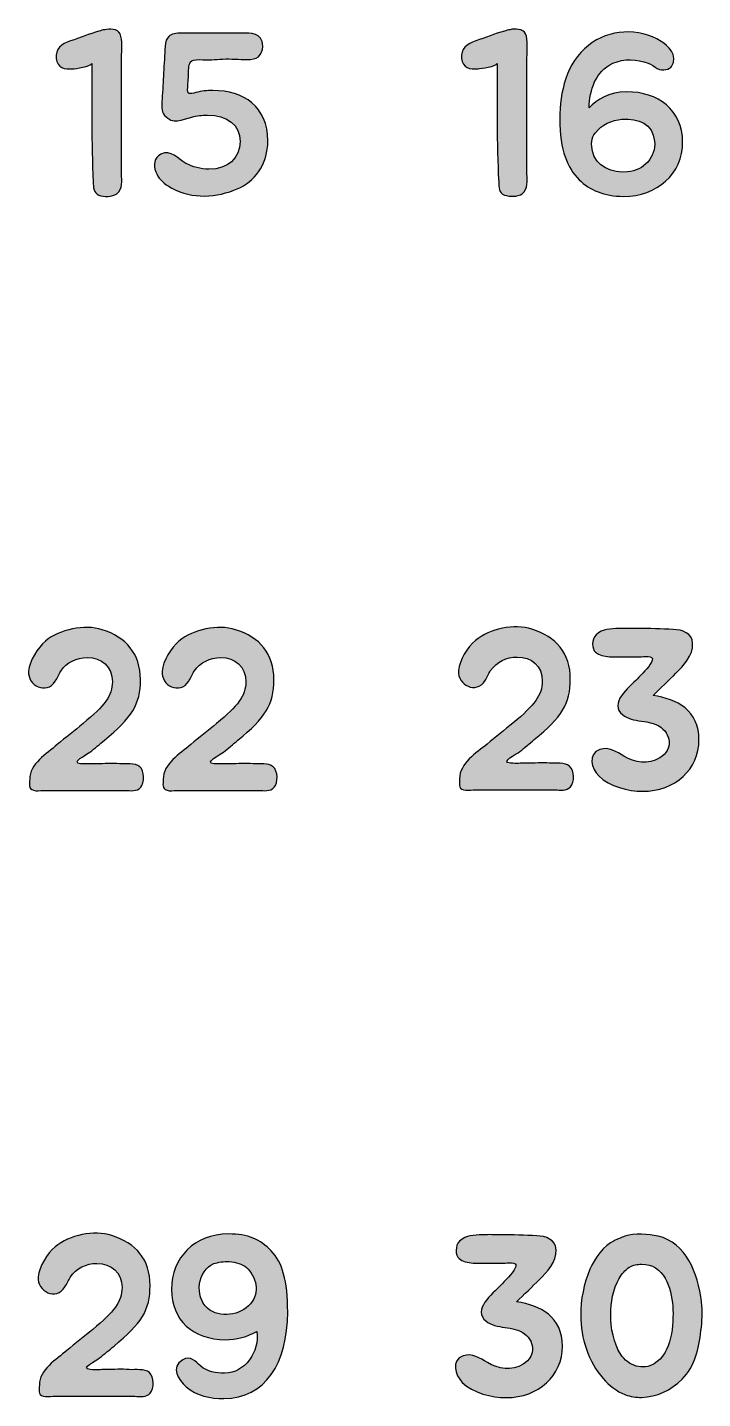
# Model space of a CAD drawing. Header units: millimetres. Extents: x 28 to 183, y 96 to 201.
# Drawn here: x 123.02 to 137.63, y 97.27 to 126.93 of the extents above; entities that cross this region are included whole.
import ezdxf

# ---------------------------------------------------------------- set-up
doc = ezdxf.new("R2010")
doc.units = ezdxf.units.MM
doc.header["$MEASUREMENT"] = 0
doc.layers.add('Layer 1', color=7, linetype='Continuous', lineweight=0)

# ---------------------------------------------------------------- blocks, each defined once
blk = doc.blocks.new('Block_0')
at = {"layer": 'Layer 1', "true_color": 0x010101, "transparency": 33554687}
h = blk.add_hatch(color=18, dxfattribs=at)
h.dxf.hatch_style = 2
edge = h.paths.add_edge_path()
edge.add_spline(control_points=[(124.693, 126.884), (124.792, 126.909), (124.974, 126.909), (125.029, 126.795), (125.083, 126.662), (125.059, 126.43), (125.059, 126.286), (125.059, 126.286), (125.059, 123.761), (125.059, 123.761), (125.059, 123.623), (125.093, 123.435), (124.954, 123.336), (124.861, 123.262), (124.678, 123.267), (124.569, 123.307), (124.45, 123.346), (124.446, 123.48), (124.446, 123.588), (124.401, 124.453), (124.416, 125.273), (124.416, 126.153), (124.396, 126.094), (124.055, 126.039), (124.001, 126.039), (123.828, 126.02), (123.665, 126.059), (123.645, 126.262), (123.621, 126.469), (123.759, 126.583), (123.952, 126.642), (124.159, 126.711), (124.362, 126.795), (124.569, 126.855), (124.614, 126.865), (124.653, 126.879), (124.693, 126.884)], knot_values=[0, 0, 0, 0, 1, 1, 1, 2, 2, 2, 3, 3, 3, 4, 4, 4, 5, 5, 5, 6, 6, 6, 7, 7, 7, 8, 8, 8, 9, 9, 9, 10, 10, 10, 11, 11, 11, 12, 12, 12, 12], degree=3, periodic=0)
h = blk.add_hatch(color=18, dxfattribs=at)
h.dxf.hatch_style = 2
edge = h.paths.add_edge_path()
edge.add_spline(control_points=[(126.367, 126.81), (126.367, 126.81), (127.587, 126.81), (127.587, 126.81), (127.765, 126.81), (128.037, 126.845), (128.101, 126.632), (128.141, 126.499), (128.091, 126.272), (127.913, 126.252), (127.745, 126.222), (127.553, 126.252), (127.38, 126.252), (127.192, 126.252), (127.064, 126.232), (126.881, 126.232), (126.811, 126.232), (126.673, 126.247), (126.614, 126.227), (126.505, 126.202), (126.51, 126.054), (126.51, 125.975), (126.51, 125.861), (126.495, 125.748), (126.49, 125.634), (126.475, 125.481), (126.53, 125.486), (126.668, 125.525), (126.787, 125.555), (126.91, 125.57), (127.034, 125.57), (127.701, 125.57), (128.225, 125.214), (128.225, 124.483), (128.225, 124.418), (128.225, 124.359), (128.21, 124.3), (128.156, 123.885), (127.884, 123.549), (127.488, 123.41), (127.024, 123.232), (126.49, 123.232), (126.07, 123.504), (125.951, 123.573), (125.843, 123.682), (125.799, 123.811), (125.744, 123.949), (125.759, 124.117), (125.907, 124.191), (126.13, 124.3), (126.278, 124.087), (126.451, 123.993), (126.599, 123.919), (126.767, 123.865), (126.95, 123.865), (127.355, 123.865), (127.627, 124.102), (127.627, 124.468), (127.627, 124.819), (127.345, 125.036), (126.915, 125.036), (126.802, 125.036), (126.688, 125.026), (126.579, 124.992), (126.367, 124.942), (126.169, 124.824), (125.991, 125.031), (125.907, 125.12), (125.927, 125.268), (125.937, 125.382), (125.947, 125.575), (125.957, 125.763), (125.967, 125.955), (125.981, 126.143), (125.991, 126.336), (126.001, 126.524), (126.006, 126.632), (126.036, 126.696), (126.08, 126.741), (126.14, 126.8), (126.238, 126.81), (126.367, 126.81)], knot_values=[0, 0, 0, 0, 1, 1, 1, 2, 2, 2, 3, 3, 3, 4, 4, 4, 5, 5, 5, 6, 6, 6, 7, 7, 7, 8, 8, 8, 9, 9, 9, 10, 10, 10, 11, 11, 11, 12, 12, 12, 13, 13, 13, 14, 14, 14, 15, 15, 15, 16, 16, 16, 17, 17, 17, 18, 18, 18, 19, 19, 19, 20, 20, 20, 21, 21, 21, 22, 22, 22, 23, 23, 23, 24, 24, 24, 25, 25, 25, 26, 26, 26, 27, 27, 27, 27], degree=3, periodic=0)
h = blk.add_hatch(color=18, dxfattribs=at)
h.dxf.hatch_style = 2
edge = h.paths.add_edge_path()
edge.add_spline(control_points=[(133.468, 126.885), (133.567, 126.91), (133.75, 126.91), (133.804, 126.796), (133.858, 126.662), (133.834, 126.43), (133.834, 126.287), (133.834, 126.287), (133.834, 123.762), (133.834, 123.762), (133.834, 123.624), (133.868, 123.436), (133.73, 123.337), (133.636, 123.263), (133.453, 123.268), (133.345, 123.307), (133.226, 123.347), (133.221, 123.48), (133.221, 123.589), (133.176, 124.454), (133.191, 125.274), (133.191, 126.154), (133.171, 126.094), (132.831, 126.04), (132.776, 126.04), (132.603, 126.02), (132.44, 126.06), (132.42, 126.262), (132.396, 126.47), (132.534, 126.583), (132.727, 126.643), (132.934, 126.712), (133.137, 126.796), (133.345, 126.855), (133.389, 126.865), (133.428, 126.88), (133.468, 126.885)], knot_values=[0, 0, 0, 0, 1, 1, 1, 2, 2, 2, 3, 3, 3, 4, 4, 4, 5, 5, 5, 6, 6, 6, 7, 7, 7, 8, 8, 8, 9, 9, 9, 10, 10, 10, 11, 11, 11, 12, 12, 12, 12], degree=3, periodic=0)
h = blk.add_hatch(color=18, dxfattribs=at)
h.dxf.hatch_style = 2
edge = h.paths.add_edge_path()
edge.add_spline(control_points=[(136.456, 126.158), (136.224, 126.248), (135.932, 126.267), (135.695, 126.158), (135.315, 125.981), (135.191, 125.58), (135.177, 125.195), (135.354, 125.373), (135.597, 125.541), (135.997, 125.541), (136.664, 125.541), (137.203, 125.15), (137.203, 124.454), (137.203, 123.762), (136.649, 123.278), (135.923, 123.278), (135.503, 123.278), (135.191, 123.416), (134.964, 123.638), (134.707, 123.9), (134.544, 124.261), (134.544, 124.958), (134.544, 125.536), (134.687, 126.168), (135.162, 126.544), (135.607, 126.9), (136.249, 126.934), (136.738, 126.633), (136.872, 126.549), (137.119, 126.331), (136.965, 126.089), (136.936, 126.035), (136.768, 125.976), (136.654, 126.045), (136.595, 126.084), (136.526, 126.134), (136.456, 126.158)], knot_values=[0, 0, 0, 0, 1, 1, 1, 2, 2, 2, 3, 3, 3, 4, 4, 4, 5, 5, 5, 6, 6, 6, 7, 7, 7, 8, 8, 8, 9, 9, 9, 10, 10, 10, 11, 11, 11, 12, 12, 12, 12], degree=3, periodic=0)
edge = h.paths.add_edge_path()
edge.add_spline(control_points=[(135.315, 124.656), (135.221, 124.543), (135.221, 124.394), (135.251, 124.256), (135.31, 123.925), (135.695, 123.772), (136.012, 123.806), (136.362, 123.846), (136.629, 124.118), (136.595, 124.473), (136.555, 124.859), (136.259, 124.968), (135.888, 124.948), (135.666, 124.933), (135.458, 124.829), (135.315, 124.656)], knot_values=[0, 0, 0, 0, 1, 1, 1, 2, 2, 2, 3, 3, 3, 4, 4, 4, 5, 5, 5, 5], degree=3, periodic=0)
edge.add_line((135.315, 124.656), (135.315, 124.656))
h = blk.add_hatch(color=18, dxfattribs=at)
h.dxf.hatch_style = 2
edge = h.paths.add_edge_path()
edge.add_spline(control_points=[(123.045, 113.008), (123.065, 113.225), (123.243, 113.517), (123.411, 113.655), (123.722, 113.912), (124.251, 114.026), (124.637, 113.902), (125.16, 113.739), (125.467, 113.383), (125.467, 112.82), (125.467, 112.286), (125.284, 112), (124.686, 111.51), (124.587, 111.426), (124.478, 111.337), (124.375, 111.253), (124.305, 111.199), (123.935, 111.021), (124.172, 111.001), (124.315, 110.991), (124.375, 111.001), (124.518, 111.001), (124.686, 111.001), (124.854, 111.016), (125.017, 111.001), (125.151, 110.991), (125.348, 111.026), (125.452, 110.937), (125.556, 110.848), (125.56, 110.586), (125.472, 110.492), (125.388, 110.394), (125.249, 110.423), (125.136, 110.423), (125.136, 110.423), (123.361, 110.423), (123.361, 110.423), (123.297, 110.423), (123.213, 110.408), (123.154, 110.428), (123.035, 110.458), (123.07, 110.566), (123.07, 110.665), (123.07, 111.001), (123.431, 111.219), (123.668, 111.417), (123.841, 111.57), (124.048, 111.718), (124.226, 111.871), (124.691, 112.256), (124.859, 112.474), (124.859, 112.775), (124.859, 113.107), (124.627, 113.299), (124.315, 113.299), (124.088, 113.299), (123.871, 113.195), (123.742, 113.008), (123.703, 112.938), (123.668, 112.855), (123.623, 112.79), (123.431, 112.484), (123.02, 112.691), (123.045, 113.008)], knot_values=[0, 0, 0, 0, 1, 1, 1, 2, 2, 2, 3, 3, 3, 4, 4, 4, 5, 5, 5, 6, 6, 6, 7, 7, 7, 8, 8, 8, 9, 9, 9, 10, 10, 10, 11, 11, 11, 12, 12, 12, 13, 13, 13, 14, 14, 14, 15, 15, 15, 16, 16, 16, 17, 17, 17, 18, 18, 18, 19, 19, 19, 20, 20, 20, 21, 21, 21, 21], degree=3, periodic=0)
h = blk.add_hatch(color=18, dxfattribs=at)
h.dxf.hatch_style = 2
edge = h.paths.add_edge_path()
edge.add_spline(control_points=[(125.935, 113.008), (125.954, 113.225), (126.132, 113.517), (126.3, 113.655), (126.612, 113.912), (127.14, 114.026), (127.526, 113.902), (128.05, 113.739), (128.356, 113.383), (128.356, 112.82), (128.356, 112.286), (128.173, 112), (127.575, 111.51), (127.476, 111.426), (127.368, 111.337), (127.264, 111.253), (127.195, 111.199), (126.824, 111.021), (127.061, 111.001), (127.204, 110.991), (127.264, 111.001), (127.407, 111.001), (127.575, 111.001), (127.743, 111.016), (127.906, 111.001), (128.04, 110.991), (128.237, 111.026), (128.341, 110.937), (128.445, 110.848), (128.45, 110.586), (128.361, 110.492), (128.277, 110.394), (128.138, 110.423), (128.025, 110.423), (128.025, 110.423), (126.251, 110.423), (126.251, 110.423), (126.187, 110.423), (126.103, 110.408), (126.043, 110.428), (125.925, 110.458), (125.959, 110.566), (125.959, 110.665), (125.959, 111.001), (126.32, 111.219), (126.557, 111.417), (126.73, 111.57), (126.938, 111.718), (127.116, 111.871), (127.58, 112.256), (127.748, 112.474), (127.748, 112.775), (127.748, 113.107), (127.516, 113.299), (127.204, 113.299), (126.977, 113.299), (126.76, 113.195), (126.632, 113.008), (126.592, 112.938), (126.557, 112.855), (126.513, 112.79), (126.32, 112.484), (125.91, 112.691), (125.935, 113.008)], knot_values=[0, 0, 0, 0, 1, 1, 1, 2, 2, 2, 3, 3, 3, 4, 4, 4, 5, 5, 5, 6, 6, 6, 7, 7, 7, 8, 8, 8, 9, 9, 9, 10, 10, 10, 11, 11, 11, 12, 12, 12, 13, 13, 13, 14, 14, 14, 15, 15, 15, 16, 16, 16, 17, 17, 17, 18, 18, 18, 19, 19, 19, 20, 20, 20, 21, 21, 21, 21], degree=3, periodic=0)
h = blk.add_hatch(color=18, dxfattribs=at)
h.dxf.hatch_style = 2
edge = h.paths.add_edge_path()
edge.add_spline(control_points=[(132.351, 113.02), (132.37, 113.237), (132.548, 113.529), (132.716, 113.667), (133.027, 113.924), (133.556, 114.038), (133.942, 113.914), (134.465, 113.751), (134.772, 113.395), (134.772, 112.832), (134.772, 112.298), (134.589, 112.012), (133.991, 111.523), (133.892, 111.439), (133.784, 111.35), (133.68, 111.266), (133.611, 111.211), (133.24, 111.033), (133.477, 111.014), (133.62, 111.004), (133.68, 111.014), (133.823, 111.014), (133.991, 111.014), (134.159, 111.028), (134.322, 111.014), (134.456, 111.004), (134.653, 111.038), (134.757, 110.949), (134.861, 110.86), (134.866, 110.598), (134.777, 110.505), (134.693, 110.406), (134.554, 110.435), (134.441, 110.435), (134.441, 110.435), (132.667, 110.435), (132.667, 110.435), (132.603, 110.435), (132.519, 110.421), (132.459, 110.44), (132.341, 110.47), (132.375, 110.579), (132.375, 110.678), (132.375, 111.014), (132.736, 111.231), (132.973, 111.429), (133.146, 111.582), (133.354, 111.73), (133.531, 111.883), (133.996, 112.269), (134.164, 112.486), (134.164, 112.788), (134.164, 113.119), (133.932, 113.311), (133.62, 113.311), (133.393, 113.311), (133.176, 113.208), (133.047, 113.02), (133.008, 112.951), (132.973, 112.867), (132.929, 112.802), (132.736, 112.496), (132.326, 112.704), (132.351, 113.02)], knot_values=[0, 0, 0, 0, 1, 1, 1, 2, 2, 2, 3, 3, 3, 4, 4, 4, 5, 5, 5, 6, 6, 6, 7, 7, 7, 8, 8, 8, 9, 9, 9, 10, 10, 10, 11, 11, 11, 12, 12, 12, 13, 13, 13, 14, 14, 14, 15, 15, 15, 16, 16, 16, 17, 17, 17, 18, 18, 18, 19, 19, 19, 20, 20, 20, 21, 21, 21, 21], degree=3, periodic=0)
h = blk.add_hatch(color=18, dxfattribs=at)
h.dxf.hatch_style = 2
edge = h.paths.add_edge_path()
edge.add_spline(control_points=[(135.255, 113.593), (135.26, 113.667), (135.275, 113.741), (135.329, 113.791), (135.477, 113.924), (135.635, 113.919), (135.828, 113.929), (135.976, 113.934), (136.085, 113.929), (136.233, 113.929), (136.465, 113.929), (136.757, 113.919), (136.999, 113.909), (137.197, 113.899), (137.409, 113.83), (137.419, 113.603), (137.434, 113.341), (137.217, 113.119), (137.059, 112.961), (136.915, 112.812), (136.708, 112.625), (136.564, 112.476), (137.083, 112.407), (137.557, 112.15), (137.557, 111.518), (137.557, 110.885), (137.044, 110.406), (136.337, 110.406), (136.031, 110.406), (135.615, 110.505), (135.388, 110.737), (135.23, 110.89), (135.141, 111.216), (135.408, 111.31), (135.606, 111.379), (135.774, 111.256), (135.932, 111.167), (136.174, 111.019), (136.451, 110.974), (136.708, 111.127), (137.004, 111.305), (136.955, 111.666), (136.688, 111.819), (136.436, 111.967), (136.06, 111.878), (135.858, 112.106), (135.635, 112.363), (136.105, 112.704), (136.258, 112.877), (136.357, 112.975), (136.52, 113.143), (136.545, 113.242), (136.584, 113.351), (136.357, 113.316), (136.278, 113.316), (136.278, 113.316), (135.946, 113.316), (135.946, 113.316), (135.769, 113.316), (135.467, 113.287), (135.319, 113.415), (135.275, 113.455), (135.255, 113.509), (135.255, 113.593)], knot_values=[0, 0, 0, 0, 1, 1, 1, 2, 2, 2, 3, 3, 3, 4, 4, 4, 5, 5, 5, 6, 6, 6, 7, 7, 7, 8, 8, 8, 9, 9, 9, 10, 10, 10, 11, 11, 11, 12, 12, 12, 13, 13, 13, 14, 14, 14, 15, 15, 15, 16, 16, 16, 17, 17, 17, 18, 18, 18, 19, 19, 19, 20, 20, 20, 21, 21, 21, 21], degree=3, periodic=0)
h = blk.add_hatch(color=18, dxfattribs=at)
h.dxf.hatch_style = 2
edge = h.paths.add_edge_path()
edge.add_spline(control_points=[(123.254, 99.899), (123.274, 100.117), (123.452, 100.408), (123.62, 100.547), (123.931, 100.804), (124.46, 100.917), (124.845, 100.794), (125.369, 100.631), (125.676, 100.275), (125.676, 99.712), (125.676, 99.178), (125.493, 98.891), (124.895, 98.402), (124.796, 98.318), (124.687, 98.229), (124.584, 98.145), (124.514, 98.091), (124.144, 97.913), (124.381, 97.893), (124.524, 97.883), (124.584, 97.893), (124.727, 97.893), (124.895, 97.893), (125.063, 97.908), (125.226, 97.893), (125.359, 97.883), (125.557, 97.918), (125.661, 97.829), (125.764, 97.74), (125.769, 97.478), (125.68, 97.384), (125.596, 97.285), (125.458, 97.315), (125.345, 97.315), (125.345, 97.315), (123.57, 97.315), (123.57, 97.315), (123.506, 97.315), (123.422, 97.3), (123.363, 97.32), (123.244, 97.349), (123.279, 97.458), (123.279, 97.557), (123.279, 97.893), (123.64, 98.11), (123.877, 98.308), (124.05, 98.461), (124.257, 98.609), (124.435, 98.763), (124.9, 99.148), (125.068, 99.366), (125.068, 99.667), (125.068, 99.998), (124.835, 100.191), (124.524, 100.191), (124.297, 100.191), (124.079, 100.087), (123.951, 99.899), (123.911, 99.83), (123.877, 99.746), (123.832, 99.682), (123.64, 99.375), (123.229, 99.583), (123.254, 99.899)], knot_values=[0, 0, 0, 0, 1, 1, 1, 2, 2, 2, 3, 3, 3, 4, 4, 4, 5, 5, 5, 6, 6, 6, 7, 7, 7, 8, 8, 8, 9, 9, 9, 10, 10, 10, 11, 11, 11, 12, 12, 12, 13, 13, 13, 14, 14, 14, 15, 15, 15, 16, 16, 16, 17, 17, 17, 18, 18, 18, 19, 19, 19, 20, 20, 20, 21, 21, 21, 21], degree=3, periodic=0)
h = blk.add_hatch(color=18, dxfattribs=at)
h.dxf.hatch_style = 2
edge = h.paths.add_edge_path()
edge.add_spline(control_points=[(126.455, 97.522), (126.282, 97.68), (126.114, 97.942), (126.381, 98.101), (126.554, 98.204), (126.652, 98.076), (126.771, 97.967), (126.919, 97.844), (127.102, 97.814), (127.29, 97.814), (127.725, 97.814), (128.051, 98.278), (127.987, 98.718), (127.794, 98.605), (127.532, 98.54), (127.31, 98.54), (126.603, 98.54), (126.139, 98.965), (126.139, 99.627), (126.139, 100.314), (126.637, 100.828), (127.374, 100.828), (127.794, 100.828), (128.061, 100.705), (128.298, 100.463), (128.54, 100.206), (128.654, 99.82), (128.654, 99.138), (128.654, 98.026), (128.165, 97.266), (127.275, 97.266), (126.974, 97.266), (126.687, 97.32), (126.455, 97.522)], knot_values=[0, 0, 0, 0, 1, 1, 1, 2, 2, 2, 3, 3, 3, 4, 4, 4, 5, 5, 5, 6, 6, 6, 7, 7, 7, 8, 8, 8, 9, 9, 9, 10, 10, 10, 11, 11, 11, 11], degree=3, periodic=0)
edge = h.paths.add_edge_path()
edge.add_spline(control_points=[(127.058, 100.186), (126.697, 100.043), (126.633, 99.474), (126.919, 99.222), (127.176, 98.99), (127.636, 99.069), (127.848, 99.316), (128.061, 99.563), (127.977, 99.904), (127.76, 100.102), (127.67, 100.176), (127.532, 100.216), (127.389, 100.23), (127.27, 100.235), (127.147, 100.216), (127.058, 100.186)], knot_values=[0, 0, 0, 0, 1, 1, 1, 2, 2, 2, 3, 3, 3, 4, 4, 4, 5, 5, 5, 5], degree=3, periodic=0)
edge.add_line((127.058, 100.186), (127.058, 100.186))
h = blk.add_hatch(color=18, dxfattribs=at)
h.dxf.hatch_style = 2
edge = h.paths.add_edge_path()
edge.add_spline(control_points=[(132.299, 100.474), (132.304, 100.548), (132.319, 100.622), (132.373, 100.671), (132.522, 100.805), (132.68, 100.8), (132.873, 100.81), (133.021, 100.815), (133.13, 100.81), (133.278, 100.81), (133.51, 100.81), (133.802, 100.8), (134.044, 100.79), (134.241, 100.78), (134.454, 100.711), (134.464, 100.484), (134.479, 100.222), (134.261, 99.999), (134.103, 99.841), (133.96, 99.693), (133.752, 99.505), (133.609, 99.357), (134.128, 99.288), (134.602, 99.031), (134.602, 98.398), (134.602, 97.766), (134.088, 97.286), (133.382, 97.286), (133.075, 97.286), (132.66, 97.385), (132.433, 97.617), (132.275, 97.771), (132.186, 98.097), (132.453, 98.191), (132.65, 98.26), (132.818, 98.136), (132.976, 98.047), (133.219, 97.899), (133.495, 97.855), (133.752, 98.008), (134.049, 98.186), (133.999, 98.547), (133.733, 98.7), (133.48, 98.848), (133.105, 98.759), (132.902, 98.986), (132.68, 99.243), (133.149, 99.584), (133.303, 99.757), (133.402, 99.856), (133.564, 100.024), (133.589, 100.123), (133.629, 100.232), (133.402, 100.197), (133.322, 100.197), (133.322, 100.197), (132.991, 100.197), (132.991, 100.197), (132.813, 100.197), (132.512, 100.167), (132.364, 100.296), (132.319, 100.335), (132.299, 100.39), (132.299, 100.474)], knot_values=[0, 0, 0, 0, 1, 1, 1, 2, 2, 2, 3, 3, 3, 4, 4, 4, 5, 5, 5, 6, 6, 6, 7, 7, 7, 8, 8, 8, 9, 9, 9, 10, 10, 10, 11, 11, 11, 12, 12, 12, 13, 13, 13, 14, 14, 14, 15, 15, 15, 16, 16, 16, 17, 17, 17, 18, 18, 18, 19, 19, 19, 20, 20, 20, 21, 21, 21, 21], degree=3, periodic=0)
h = blk.add_hatch(color=18, dxfattribs=at)
h.dxf.hatch_style = 2
edge = h.paths.add_edge_path()
edge.add_spline(control_points=[(135.955, 97.351), (135.777, 97.42), (135.614, 97.548), (135.48, 97.702), (135.164, 98.057), (134.996, 98.571), (134.996, 99.07), (134.996, 99.406), (135.065, 99.752), (135.194, 100.064), (135.288, 100.286), (135.51, 100.588), (135.718, 100.681), (135.792, 100.716), (135.876, 100.75), (135.955, 100.78), (136.167, 100.844), (136.454, 100.83), (136.671, 100.78), (137.274, 100.637), (137.536, 99.985), (137.61, 99.357), (137.635, 99.149), (137.625, 98.937), (137.6, 98.729), (137.551, 98.344), (137.472, 97.963), (137.195, 97.687), (136.948, 97.445), (136.647, 97.301), (136.316, 97.291), (136.197, 97.291), (136.074, 97.306), (135.955, 97.351)], knot_values=[0, 0, 0, 0, 1, 1, 1, 2, 2, 2, 3, 3, 3, 4, 4, 4, 5, 5, 5, 6, 6, 6, 7, 7, 7, 8, 8, 8, 9, 9, 9, 10, 10, 10, 11, 11, 11, 11], degree=3, periodic=0)
edge = h.paths.add_edge_path()
edge.add_spline(control_points=[(136.049, 100.108), (135.96, 100.049), (135.886, 99.96), (135.831, 99.866), (135.693, 99.629), (135.648, 99.347), (135.648, 99.075), (135.648, 98.794), (135.703, 98.468), (135.866, 98.22), (135.945, 98.102), (136.054, 98.008), (136.197, 97.968), (136.331, 97.934), (136.469, 97.944), (136.587, 98.018), (136.968, 98.25), (137.017, 98.863), (136.988, 99.263), (136.958, 99.658), (136.8, 100.187), (136.311, 100.172), (136.222, 100.172), (136.128, 100.158), (136.049, 100.108)], knot_values=[0, 0, 0, 0, 1, 1, 1, 2, 2, 2, 3, 3, 3, 4, 4, 4, 5, 5, 5, 6, 6, 6, 7, 7, 7, 8, 8, 8, 8], degree=3, periodic=0)
edge.add_line((136.049, 100.108), (136.049, 100.108))
at = {"layer": 'Layer 1', "color": 18, "lineweight": 25, "true_color": 0x010101}
for points, knots in [([(124.693, 126.884), (124.792, 126.909), (124.974, 126.909), (125.029, 126.795), (125.083, 126.662), (125.059, 126.43), (125.059, 126.286), (125.059, 126.286), (125.059, 123.761), (125.059, 123.761), (125.059, 123.623), (125.093, 123.435), (124.954, 123.336), (124.861, 123.262), (124.678, 123.267), (124.569, 123.307), (124.45, 123.346), (124.446, 123.48), (124.446, 123.588), (124.401, 124.453), (124.416, 125.273), (124.416, 126.153), (124.396, 126.094), (124.055, 126.039), (124.001, 126.039), (123.828, 126.02), (123.665, 126.059), (123.645, 126.262), (123.621, 126.469), (123.759, 126.583), (123.952, 126.642), (124.159, 126.711), (124.362, 126.795), (124.569, 126.855), (124.614, 126.865), (124.653, 126.879), (124.693, 126.884)], [0, 0, 0, 0, 1, 1, 1, 2, 2, 2, 3, 3, 3, 4, 4, 4, 5, 5, 5, 6, 6, 6, 7, 7, 7, 8, 8, 8, 9, 9, 9, 10, 10, 10, 11, 11, 11, 12, 12, 12, 12]), ([(126.367, 126.81), (126.367, 126.81), (127.587, 126.81), (127.587, 126.81), (127.765, 126.81), (128.037, 126.845), (128.101, 126.632), (128.141, 126.499), (128.091, 126.272), (127.913, 126.252), (127.745, 126.222), (127.553, 126.252), (127.38, 126.252), (127.192, 126.252), (127.064, 126.232), (126.881, 126.232), (126.811, 126.232), (126.673, 126.247), (126.614, 126.227), (126.505, 126.202), (126.51, 126.054), (126.51, 125.975), (126.51, 125.861), (126.495, 125.748), (126.49, 125.634), (126.475, 125.481), (126.53, 125.486), (126.668, 125.525), (126.787, 125.555), (126.91, 125.57), (127.034, 125.57), (127.701, 125.57), (128.225, 125.214), (128.225, 124.483), (128.225, 124.418), (128.225, 124.359), (128.21, 124.3), (128.156, 123.885), (127.884, 123.549), (127.488, 123.41), (127.024, 123.232), (126.49, 123.232), (126.07, 123.504), (125.951, 123.573), (125.843, 123.682), (125.799, 123.811), (125.744, 123.949), (125.759, 124.117), (125.907, 124.191), (126.13, 124.3), (126.278, 124.087), (126.451, 123.993), (126.599, 123.919), (126.767, 123.865), (126.95, 123.865), (127.355, 123.865), (127.627, 124.102), (127.627, 124.468), (127.627, 124.819), (127.345, 125.036), (126.915, 125.036), (126.802, 125.036), (126.688, 125.026), (126.579, 124.992), (126.367, 124.942), (126.169, 124.824), (125.991, 125.031), (125.907, 125.12), (125.927, 125.268), (125.937, 125.382), (125.947, 125.575), (125.957, 125.763), (125.967, 125.955), (125.981, 126.143), (125.991, 126.336), (126.001, 126.524), (126.006, 126.632), (126.036, 126.696), (126.08, 126.741), (126.14, 126.8), (126.238, 126.81), (126.367, 126.81)], [0, 0, 0, 0, 1, 1, 1, 2, 2, 2, 3, 3, 3, 4, 4, 4, 5, 5, 5, 6, 6, 6, 7, 7, 7, 8, 8, 8, 9, 9, 9, 10, 10, 10, 11, 11, 11, 12, 12, 12, 13, 13, 13, 14, 14, 14, 15, 15, 15, 16, 16, 16, 17, 17, 17, 18, 18, 18, 19, 19, 19, 20, 20, 20, 21, 21, 21, 22, 22, 22, 23, 23, 23, 24, 24, 24, 25, 25, 25, 26, 26, 26, 27, 27, 27, 27]), ([(133.468, 126.885), (133.567, 126.91), (133.75, 126.91), (133.804, 126.796), (133.858, 126.662), (133.834, 126.43), (133.834, 126.287), (133.834, 126.287), (133.834, 123.762), (133.834, 123.762), (133.834, 123.624), (133.868, 123.436), (133.73, 123.337), (133.636, 123.263), (133.453, 123.268), (133.345, 123.307), (133.226, 123.347), (133.221, 123.48), (133.221, 123.589), (133.176, 124.454), (133.191, 125.274), (133.191, 126.154), (133.171, 126.094), (132.831, 126.04), (132.776, 126.04), (132.603, 126.02), (132.44, 126.06), (132.42, 126.262), (132.396, 126.47), (132.534, 126.583), (132.727, 126.643), (132.934, 126.712), (133.137, 126.796), (133.345, 126.855), (133.389, 126.865), (133.428, 126.88), (133.468, 126.885)], [0, 0, 0, 0, 1, 1, 1, 2, 2, 2, 3, 3, 3, 4, 4, 4, 5, 5, 5, 6, 6, 6, 7, 7, 7, 8, 8, 8, 9, 9, 9, 10, 10, 10, 11, 11, 11, 12, 12, 12, 12]), ([(136.456, 126.158), (136.224, 126.248), (135.932, 126.267), (135.695, 126.158), (135.315, 125.981), (135.191, 125.58), (135.177, 125.195), (135.354, 125.373), (135.597, 125.541), (135.997, 125.541), (136.664, 125.541), (137.203, 125.15), (137.203, 124.454), (137.203, 123.762), (136.649, 123.278), (135.923, 123.278), (135.503, 123.278), (135.191, 123.416), (134.964, 123.638), (134.707, 123.9), (134.544, 124.261), (134.544, 124.958), (134.544, 125.536), (134.687, 126.168), (135.162, 126.544), (135.607, 126.9), (136.249, 126.934), (136.738, 126.633), (136.872, 126.549), (137.119, 126.331), (136.965, 126.089), (136.936, 126.035), (136.768, 125.976), (136.654, 126.045), (136.595, 126.084), (136.526, 126.134), (136.456, 126.158)], [0, 0, 0, 0, 1, 1, 1, 2, 2, 2, 3, 3, 3, 4, 4, 4, 5, 5, 5, 6, 6, 6, 7, 7, 7, 8, 8, 8, 9, 9, 9, 10, 10, 10, 11, 11, 11, 12, 12, 12, 12]), ([(135.315, 124.656), (135.221, 124.543), (135.221, 124.394), (135.251, 124.256), (135.31, 123.925), (135.695, 123.772), (136.012, 123.806), (136.362, 123.846), (136.629, 124.118), (136.595, 124.473), (136.555, 124.859), (136.259, 124.968), (135.888, 124.948), (135.666, 124.933), (135.458, 124.829), (135.315, 124.656)], [0, 0, 0, 0, 1, 1, 1, 2, 2, 2, 3, 3, 3, 4, 4, 4, 5, 5, 5, 5]), ([(123.045, 113.008), (123.065, 113.225), (123.243, 113.517), (123.411, 113.655), (123.722, 113.912), (124.251, 114.026), (124.637, 113.902), (125.16, 113.739), (125.467, 113.383), (125.467, 112.82), (125.467, 112.286), (125.284, 112), (124.686, 111.51), (124.587, 111.426), (124.478, 111.337), (124.375, 111.253), (124.305, 111.199), (123.935, 111.021), (124.172, 111.001), (124.315, 110.991), (124.375, 111.001), (124.518, 111.001), (124.686, 111.001), (124.854, 111.016), (125.017, 111.001), (125.151, 110.991), (125.348, 111.026), (125.452, 110.937), (125.556, 110.848), (125.56, 110.586), (125.472, 110.492), (125.388, 110.394), (125.249, 110.423), (125.136, 110.423), (125.136, 110.423), (123.361, 110.423), (123.361, 110.423), (123.297, 110.423), (123.213, 110.408), (123.154, 110.428), (123.035, 110.458), (123.07, 110.566), (123.07, 110.665), (123.07, 111.001), (123.431, 111.219), (123.668, 111.417), (123.841, 111.57), (124.048, 111.718), (124.226, 111.871), (124.691, 112.256), (124.859, 112.474), (124.859, 112.775), (124.859, 113.107), (124.627, 113.299), (124.315, 113.299), (124.088, 113.299), (123.871, 113.195), (123.742, 113.008), (123.703, 112.938), (123.668, 112.855), (123.623, 112.79), (123.431, 112.484), (123.02, 112.691), (123.045, 113.008)], [0, 0, 0, 0, 1, 1, 1, 2, 2, 2, 3, 3, 3, 4, 4, 4, 5, 5, 5, 6, 6, 6, 7, 7, 7, 8, 8, 8, 9, 9, 9, 10, 10, 10, 11, 11, 11, 12, 12, 12, 13, 13, 13, 14, 14, 14, 15, 15, 15, 16, 16, 16, 17, 17, 17, 18, 18, 18, 19, 19, 19, 20, 20, 20, 21, 21, 21, 21]), ([(125.935, 113.008), (125.954, 113.225), (126.132, 113.517), (126.3, 113.655), (126.612, 113.912), (127.14, 114.026), (127.526, 113.902), (128.05, 113.739), (128.356, 113.383), (128.356, 112.82), (128.356, 112.286), (128.173, 112), (127.575, 111.51), (127.476, 111.426), (127.368, 111.337), (127.264, 111.253), (127.195, 111.199), (126.824, 111.021), (127.061, 111.001), (127.204, 110.991), (127.264, 111.001), (127.407, 111.001), (127.575, 111.001), (127.743, 111.016), (127.906, 111.001), (128.04, 110.991), (128.237, 111.026), (128.341, 110.937), (128.445, 110.848), (128.45, 110.586), (128.361, 110.492), (128.277, 110.394), (128.138, 110.423), (128.025, 110.423), (128.025, 110.423), (126.251, 110.423), (126.251, 110.423), (126.187, 110.423), (126.103, 110.408), (126.043, 110.428), (125.925, 110.458), (125.959, 110.566), (125.959, 110.665), (125.959, 111.001), (126.32, 111.219), (126.557, 111.417), (126.73, 111.57), (126.938, 111.718), (127.116, 111.871), (127.58, 112.256), (127.748, 112.474), (127.748, 112.775), (127.748, 113.107), (127.516, 113.299), (127.204, 113.299), (126.977, 113.299), (126.76, 113.195), (126.632, 113.008), (126.592, 112.938), (126.557, 112.855), (126.513, 112.79), (126.32, 112.484), (125.91, 112.691), (125.935, 113.008)], [0, 0, 0, 0, 1, 1, 1, 2, 2, 2, 3, 3, 3, 4, 4, 4, 5, 5, 5, 6, 6, 6, 7, 7, 7, 8, 8, 8, 9, 9, 9, 10, 10, 10, 11, 11, 11, 12, 12, 12, 13, 13, 13, 14, 14, 14, 15, 15, 15, 16, 16, 16, 17, 17, 17, 18, 18, 18, 19, 19, 19, 20, 20, 20, 21, 21, 21, 21]), ([(132.351, 113.02), (132.37, 113.237), (132.548, 113.529), (132.716, 113.667), (133.027, 113.924), (133.556, 114.038), (133.942, 113.914), (134.465, 113.751), (134.772, 113.395), (134.772, 112.832), (134.772, 112.298), (134.589, 112.012), (133.991, 111.523), (133.892, 111.439), (133.784, 111.35), (133.68, 111.266), (133.611, 111.211), (133.24, 111.033), (133.477, 111.014), (133.62, 111.004), (133.68, 111.014), (133.823, 111.014), (133.991, 111.014), (134.159, 111.028), (134.322, 111.014), (134.456, 111.004), (134.653, 111.038), (134.757, 110.949), (134.861, 110.86), (134.866, 110.598), (134.777, 110.505), (134.693, 110.406), (134.554, 110.435), (134.441, 110.435), (134.441, 110.435), (132.667, 110.435), (132.667, 110.435), (132.603, 110.435), (132.519, 110.421), (132.459, 110.44), (132.341, 110.47), (132.375, 110.579), (132.375, 110.678), (132.375, 111.014), (132.736, 111.231), (132.973, 111.429), (133.146, 111.582), (133.354, 111.73), (133.531, 111.883), (133.996, 112.269), (134.164, 112.486), (134.164, 112.788), (134.164, 113.119), (133.932, 113.311), (133.62, 113.311), (133.393, 113.311), (133.176, 113.208), (133.047, 113.02), (133.008, 112.951), (132.973, 112.867), (132.929, 112.802), (132.736, 112.496), (132.326, 112.704), (132.351, 113.02)], [0, 0, 0, 0, 1, 1, 1, 2, 2, 2, 3, 3, 3, 4, 4, 4, 5, 5, 5, 6, 6, 6, 7, 7, 7, 8, 8, 8, 9, 9, 9, 10, 10, 10, 11, 11, 11, 12, 12, 12, 13, 13, 13, 14, 14, 14, 15, 15, 15, 16, 16, 16, 17, 17, 17, 18, 18, 18, 19, 19, 19, 20, 20, 20, 21, 21, 21, 21]), ([(135.255, 113.593), (135.26, 113.667), (135.275, 113.741), (135.329, 113.791), (135.477, 113.924), (135.635, 113.919), (135.828, 113.929), (135.976, 113.934), (136.085, 113.929), (136.233, 113.929), (136.465, 113.929), (136.757, 113.919), (136.999, 113.909), (137.197, 113.899), (137.409, 113.83), (137.419, 113.603), (137.434, 113.341), (137.217, 113.119), (137.059, 112.961), (136.915, 112.812), (136.708, 112.625), (136.564, 112.476), (137.083, 112.407), (137.557, 112.15), (137.557, 111.518), (137.557, 110.885), (137.044, 110.406), (136.337, 110.406), (136.031, 110.406), (135.615, 110.505), (135.388, 110.737), (135.23, 110.89), (135.141, 111.216), (135.408, 111.31), (135.606, 111.379), (135.774, 111.256), (135.932, 111.167), (136.174, 111.019), (136.451, 110.974), (136.708, 111.127), (137.004, 111.305), (136.955, 111.666), (136.688, 111.819), (136.436, 111.967), (136.06, 111.878), (135.858, 112.106), (135.635, 112.363), (136.105, 112.704), (136.258, 112.877), (136.357, 112.975), (136.52, 113.143), (136.545, 113.242), (136.584, 113.351), (136.357, 113.316), (136.278, 113.316), (136.278, 113.316), (135.946, 113.316), (135.946, 113.316), (135.769, 113.316), (135.467, 113.287), (135.319, 113.415), (135.275, 113.455), (135.255, 113.509), (135.255, 113.593)], [0, 0, 0, 0, 1, 1, 1, 2, 2, 2, 3, 3, 3, 4, 4, 4, 5, 5, 5, 6, 6, 6, 7, 7, 7, 8, 8, 8, 9, 9, 9, 10, 10, 10, 11, 11, 11, 12, 12, 12, 13, 13, 13, 14, 14, 14, 15, 15, 15, 16, 16, 16, 17, 17, 17, 18, 18, 18, 19, 19, 19, 20, 20, 20, 21, 21, 21, 21]), ([(123.254, 99.899), (123.274, 100.117), (123.452, 100.408), (123.62, 100.547), (123.931, 100.804), (124.46, 100.917), (124.845, 100.794), (125.369, 100.631), (125.676, 100.275), (125.676, 99.712), (125.676, 99.178), (125.493, 98.891), (124.895, 98.402), (124.796, 98.318), (124.687, 98.229), (124.584, 98.145), (124.514, 98.091), (124.144, 97.913), (124.381, 97.893), (124.524, 97.883), (124.584, 97.893), (124.727, 97.893), (124.895, 97.893), (125.063, 97.908), (125.226, 97.893), (125.359, 97.883), (125.557, 97.918), (125.661, 97.829), (125.764, 97.74), (125.769, 97.478), (125.68, 97.384), (125.596, 97.285), (125.458, 97.315), (125.345, 97.315), (125.345, 97.315), (123.57, 97.315), (123.57, 97.315), (123.506, 97.315), (123.422, 97.3), (123.363, 97.32), (123.244, 97.349), (123.279, 97.458), (123.279, 97.557), (123.279, 97.893), (123.64, 98.11), (123.877, 98.308), (124.05, 98.461), (124.257, 98.609), (124.435, 98.763), (124.9, 99.148), (125.068, 99.366), (125.068, 99.667), (125.068, 99.998), (124.835, 100.191), (124.524, 100.191), (124.297, 100.191), (124.079, 100.087), (123.951, 99.899), (123.911, 99.83), (123.877, 99.746), (123.832, 99.682), (123.64, 99.375), (123.229, 99.583), (123.254, 99.899)], [0, 0, 0, 0, 1, 1, 1, 2, 2, 2, 3, 3, 3, 4, 4, 4, 5, 5, 5, 6, 6, 6, 7, 7, 7, 8, 8, 8, 9, 9, 9, 10, 10, 10, 11, 11, 11, 12, 12, 12, 13, 13, 13, 14, 14, 14, 15, 15, 15, 16, 16, 16, 17, 17, 17, 18, 18, 18, 19, 19, 19, 20, 20, 20, 21, 21, 21, 21]), ([(126.455, 97.522), (126.282, 97.68), (126.114, 97.942), (126.381, 98.101), (126.554, 98.204), (126.652, 98.076), (126.771, 97.967), (126.919, 97.844), (127.102, 97.814), (127.29, 97.814), (127.725, 97.814), (128.051, 98.278), (127.987, 98.718), (127.794, 98.605), (127.532, 98.54), (127.31, 98.54), (126.603, 98.54), (126.139, 98.965), (126.139, 99.627), (126.139, 100.314), (126.637, 100.828), (127.374, 100.828), (127.794, 100.828), (128.061, 100.705), (128.298, 100.463), (128.54, 100.206), (128.654, 99.82), (128.654, 99.138), (128.654, 98.026), (128.165, 97.266), (127.275, 97.266), (126.974, 97.266), (126.687, 97.32), (126.455, 97.522)], [0, 0, 0, 0, 1, 1, 1, 2, 2, 2, 3, 3, 3, 4, 4, 4, 5, 5, 5, 6, 6, 6, 7, 7, 7, 8, 8, 8, 9, 9, 9, 10, 10, 10, 11, 11, 11, 11]), ([(132.299, 100.474), (132.304, 100.548), (132.319, 100.622), (132.373, 100.671), (132.522, 100.805), (132.68, 100.8), (132.873, 100.81), (133.021, 100.815), (133.13, 100.81), (133.278, 100.81), (133.51, 100.81), (133.802, 100.8), (134.044, 100.79), (134.241, 100.78), (134.454, 100.711), (134.464, 100.484), (134.479, 100.222), (134.261, 99.999), (134.103, 99.841), (133.96, 99.693), (133.752, 99.505), (133.609, 99.357), (134.128, 99.288), (134.602, 99.031), (134.602, 98.398), (134.602, 97.766), (134.088, 97.286), (133.382, 97.286), (133.075, 97.286), (132.66, 97.385), (132.433, 97.617), (132.275, 97.771), (132.186, 98.097), (132.453, 98.191), (132.65, 98.26), (132.818, 98.136), (132.976, 98.047), (133.219, 97.899), (133.495, 97.855), (133.752, 98.008), (134.049, 98.186), (133.999, 98.547), (133.733, 98.7), (133.48, 98.848), (133.105, 98.759), (132.902, 98.986), (132.68, 99.243), (133.149, 99.584), (133.303, 99.757), (133.402, 99.856), (133.564, 100.024), (133.589, 100.123), (133.629, 100.232), (133.402, 100.197), (133.322, 100.197), (133.322, 100.197), (132.991, 100.197), (132.991, 100.197), (132.813, 100.197), (132.512, 100.167), (132.364, 100.296), (132.319, 100.335), (132.299, 100.39), (132.299, 100.474)], [0, 0, 0, 0, 1, 1, 1, 2, 2, 2, 3, 3, 3, 4, 4, 4, 5, 5, 5, 6, 6, 6, 7, 7, 7, 8, 8, 8, 9, 9, 9, 10, 10, 10, 11, 11, 11, 12, 12, 12, 13, 13, 13, 14, 14, 14, 15, 15, 15, 16, 16, 16, 17, 17, 17, 18, 18, 18, 19, 19, 19, 20, 20, 20, 21, 21, 21, 21]), ([(135.955, 97.351), (135.777, 97.42), (135.614, 97.548), (135.48, 97.702), (135.164, 98.057), (134.996, 98.571), (134.996, 99.07), (134.996, 99.406), (135.065, 99.752), (135.194, 100.064), (135.288, 100.286), (135.51, 100.588), (135.718, 100.681), (135.792, 100.716), (135.876, 100.75), (135.955, 100.78), (136.167, 100.844), (136.454, 100.83), (136.671, 100.78), (137.274, 100.637), (137.536, 99.985), (137.61, 99.357), (137.635, 99.149), (137.625, 98.937), (137.6, 98.729), (137.551, 98.344), (137.472, 97.963), (137.195, 97.687), (136.948, 97.445), (136.647, 97.301), (136.316, 97.291), (136.197, 97.291), (136.074, 97.306), (135.955, 97.351)], [0, 0, 0, 0, 1, 1, 1, 2, 2, 2, 3, 3, 3, 4, 4, 4, 5, 5, 5, 6, 6, 6, 7, 7, 7, 8, 8, 8, 9, 9, 9, 10, 10, 10, 11, 11, 11, 11]), ([(127.058, 100.186), (126.697, 100.043), (126.633, 99.474), (126.919, 99.222), (127.176, 98.99), (127.636, 99.069), (127.848, 99.316), (128.061, 99.563), (127.977, 99.904), (127.76, 100.102), (127.67, 100.176), (127.532, 100.216), (127.389, 100.23), (127.27, 100.235), (127.147, 100.216), (127.058, 100.186)], [0, 0, 0, 0, 1, 1, 1, 2, 2, 2, 3, 3, 3, 4, 4, 4, 5, 5, 5, 5]), ([(136.049, 100.108), (135.96, 100.049), (135.886, 99.96), (135.831, 99.866), (135.693, 99.629), (135.648, 99.347), (135.648, 99.075), (135.648, 98.794), (135.703, 98.468), (135.866, 98.22), (135.945, 98.102), (136.054, 98.008), (136.197, 97.968), (136.331, 97.934), (136.469, 97.944), (136.587, 98.018), (136.968, 98.25), (137.017, 98.863), (136.988, 99.263), (136.958, 99.658), (136.8, 100.187), (136.311, 100.172), (136.222, 100.172), (136.128, 100.158), (136.049, 100.108)], [0, 0, 0, 0, 1, 1, 1, 2, 2, 2, 3, 3, 3, 4, 4, 4, 5, 5, 5, 6, 6, 6, 7, 7, 7, 8, 8, 8, 8])]:
    blk.add_open_spline(points, degree=3, knots=knots, dxfattribs=at)
at = {"layer": 'Layer 1'}
for points, knots in [([(124.693, 126.884), (124.792, 126.909), (124.974, 126.909), (125.029, 126.795), (125.083, 126.662), (125.059, 126.43), (125.059, 126.286), (125.059, 126.286), (125.059, 123.761), (125.059, 123.761), (125.059, 123.623), (125.093, 123.435), (124.954, 123.336), (124.861, 123.262), (124.678, 123.267), (124.569, 123.307), (124.45, 123.346), (124.446, 123.48), (124.446, 123.588), (124.401, 124.453), (124.416, 125.273), (124.416, 126.153), (124.396, 126.094), (124.055, 126.039), (124.001, 126.039), (123.828, 126.02), (123.665, 126.059), (123.645, 126.262), (123.621, 126.469), (123.759, 126.583), (123.952, 126.642), (124.159, 126.711), (124.362, 126.795), (124.569, 126.855), (124.614, 126.865), (124.653, 126.879), (124.693, 126.884)], [0, 0, 0, 0, 1, 1, 1, 2, 2, 2, 3, 3, 3, 4, 4, 4, 5, 5, 5, 6, 6, 6, 7, 7, 7, 8, 8, 8, 9, 9, 9, 10, 10, 10, 11, 11, 11, 12, 12, 12, 12]), ([(126.367, 126.81), (126.367, 126.81), (127.587, 126.81), (127.587, 126.81), (127.765, 126.81), (128.037, 126.845), (128.101, 126.632), (128.141, 126.499), (128.091, 126.272), (127.913, 126.252), (127.745, 126.222), (127.553, 126.252), (127.38, 126.252), (127.192, 126.252), (127.064, 126.232), (126.881, 126.232), (126.811, 126.232), (126.673, 126.247), (126.614, 126.227), (126.505, 126.202), (126.51, 126.054), (126.51, 125.975), (126.51, 125.861), (126.495, 125.748), (126.49, 125.634), (126.475, 125.481), (126.53, 125.486), (126.668, 125.525), (126.787, 125.555), (126.91, 125.57), (127.034, 125.57), (127.701, 125.57), (128.225, 125.214), (128.225, 124.483), (128.225, 124.418), (128.225, 124.359), (128.21, 124.3), (128.156, 123.885), (127.884, 123.549), (127.488, 123.41), (127.024, 123.232), (126.49, 123.232), (126.07, 123.504), (125.951, 123.573), (125.843, 123.682), (125.799, 123.811), (125.744, 123.949), (125.759, 124.117), (125.907, 124.191), (126.13, 124.3), (126.278, 124.087), (126.451, 123.993), (126.599, 123.919), (126.767, 123.865), (126.95, 123.865), (127.355, 123.865), (127.627, 124.102), (127.627, 124.468), (127.627, 124.819), (127.345, 125.036), (126.915, 125.036), (126.802, 125.036), (126.688, 125.026), (126.579, 124.992), (126.367, 124.942), (126.169, 124.824), (125.991, 125.031), (125.907, 125.12), (125.927, 125.268), (125.937, 125.382), (125.947, 125.575), (125.957, 125.763), (125.967, 125.955), (125.981, 126.143), (125.991, 126.336), (126.001, 126.524), (126.006, 126.632), (126.036, 126.696), (126.08, 126.741), (126.14, 126.8), (126.238, 126.81), (126.367, 126.81)], [0, 0, 0, 0, 1, 1, 1, 2, 2, 2, 3, 3, 3, 4, 4, 4, 5, 5, 5, 6, 6, 6, 7, 7, 7, 8, 8, 8, 9, 9, 9, 10, 10, 10, 11, 11, 11, 12, 12, 12, 13, 13, 13, 14, 14, 14, 15, 15, 15, 16, 16, 16, 17, 17, 17, 18, 18, 18, 19, 19, 19, 20, 20, 20, 21, 21, 21, 22, 22, 22, 23, 23, 23, 24, 24, 24, 25, 25, 25, 26, 26, 26, 27, 27, 27, 27]), ([(133.468, 126.885), (133.567, 126.91), (133.75, 126.91), (133.804, 126.796), (133.858, 126.662), (133.834, 126.43), (133.834, 126.287), (133.834, 126.287), (133.834, 123.762), (133.834, 123.762), (133.834, 123.624), (133.868, 123.436), (133.73, 123.337), (133.636, 123.263), (133.453, 123.268), (133.345, 123.307), (133.226, 123.347), (133.221, 123.48), (133.221, 123.589), (133.176, 124.454), (133.191, 125.274), (133.191, 126.154), (133.171, 126.094), (132.831, 126.04), (132.776, 126.04), (132.603, 126.02), (132.44, 126.06), (132.42, 126.262), (132.396, 126.47), (132.534, 126.583), (132.727, 126.643), (132.934, 126.712), (133.137, 126.796), (133.345, 126.855), (133.389, 126.865), (133.428, 126.88), (133.468, 126.885)], [0, 0, 0, 0, 1, 1, 1, 2, 2, 2, 3, 3, 3, 4, 4, 4, 5, 5, 5, 6, 6, 6, 7, 7, 7, 8, 8, 8, 9, 9, 9, 10, 10, 10, 11, 11, 11, 12, 12, 12, 12]), ([(136.456, 126.158), (136.224, 126.248), (135.932, 126.267), (135.695, 126.158), (135.315, 125.981), (135.191, 125.58), (135.177, 125.195), (135.354, 125.373), (135.597, 125.541), (135.997, 125.541), (136.664, 125.541), (137.203, 125.15), (137.203, 124.454), (137.203, 123.762), (136.649, 123.278), (135.923, 123.278), (135.503, 123.278), (135.191, 123.416), (134.964, 123.638), (134.707, 123.9), (134.544, 124.261), (134.544, 124.958), (134.544, 125.536), (134.687, 126.168), (135.162, 126.544), (135.607, 126.9), (136.249, 126.934), (136.738, 126.633), (136.872, 126.549), (137.119, 126.331), (136.965, 126.089), (136.936, 126.035), (136.768, 125.976), (136.654, 126.045), (136.595, 126.084), (136.526, 126.134), (136.456, 126.158)], [0, 0, 0, 0, 1, 1, 1, 2, 2, 2, 3, 3, 3, 4, 4, 4, 5, 5, 5, 6, 6, 6, 7, 7, 7, 8, 8, 8, 9, 9, 9, 10, 10, 10, 11, 11, 11, 12, 12, 12, 12]), ([(135.315, 124.656), (135.221, 124.543), (135.221, 124.394), (135.251, 124.256), (135.31, 123.925), (135.695, 123.772), (136.012, 123.806), (136.362, 123.846), (136.629, 124.118), (136.595, 124.473), (136.555, 124.859), (136.259, 124.968), (135.888, 124.948), (135.666, 124.933), (135.458, 124.829), (135.315, 124.656)], [0, 0, 0, 0, 1, 1, 1, 2, 2, 2, 3, 3, 3, 4, 4, 4, 5, 5, 5, 5]), ([(123.045, 113.008), (123.065, 113.225), (123.243, 113.517), (123.411, 113.655), (123.722, 113.912), (124.251, 114.026), (124.637, 113.902), (125.16, 113.739), (125.467, 113.383), (125.467, 112.82), (125.467, 112.286), (125.284, 112), (124.686, 111.51), (124.587, 111.426), (124.478, 111.337), (124.375, 111.253), (124.305, 111.199), (123.935, 111.021), (124.172, 111.001), (124.315, 110.991), (124.375, 111.001), (124.518, 111.001), (124.686, 111.001), (124.854, 111.016), (125.017, 111.001), (125.151, 110.991), (125.348, 111.026), (125.452, 110.937), (125.556, 110.848), (125.56, 110.586), (125.472, 110.492), (125.388, 110.394), (125.249, 110.423), (125.136, 110.423), (125.136, 110.423), (123.361, 110.423), (123.361, 110.423), (123.297, 110.423), (123.213, 110.408), (123.154, 110.428), (123.035, 110.458), (123.07, 110.566), (123.07, 110.665), (123.07, 111.001), (123.431, 111.219), (123.668, 111.417), (123.841, 111.57), (124.048, 111.718), (124.226, 111.871), (124.691, 112.256), (124.859, 112.474), (124.859, 112.775), (124.859, 113.107), (124.627, 113.299), (124.315, 113.299), (124.088, 113.299), (123.871, 113.195), (123.742, 113.008), (123.703, 112.938), (123.668, 112.855), (123.623, 112.79), (123.431, 112.484), (123.02, 112.691), (123.045, 113.008)], [0, 0, 0, 0, 1, 1, 1, 2, 2, 2, 3, 3, 3, 4, 4, 4, 5, 5, 5, 6, 6, 6, 7, 7, 7, 8, 8, 8, 9, 9, 9, 10, 10, 10, 11, 11, 11, 12, 12, 12, 13, 13, 13, 14, 14, 14, 15, 15, 15, 16, 16, 16, 17, 17, 17, 18, 18, 18, 19, 19, 19, 20, 20, 20, 21, 21, 21, 21]), ([(125.935, 113.008), (125.954, 113.225), (126.132, 113.517), (126.3, 113.655), (126.612, 113.912), (127.14, 114.026), (127.526, 113.902), (128.05, 113.739), (128.356, 113.383), (128.356, 112.82), (128.356, 112.286), (128.173, 112), (127.575, 111.51), (127.476, 111.426), (127.368, 111.337), (127.264, 111.253), (127.195, 111.199), (126.824, 111.021), (127.061, 111.001), (127.204, 110.991), (127.264, 111.001), (127.407, 111.001), (127.575, 111.001), (127.743, 111.016), (127.906, 111.001), (128.04, 110.991), (128.237, 111.026), (128.341, 110.937), (128.445, 110.848), (128.45, 110.586), (128.361, 110.492), (128.277, 110.394), (128.138, 110.423), (128.025, 110.423), (128.025, 110.423), (126.251, 110.423), (126.251, 110.423), (126.187, 110.423), (126.103, 110.408), (126.043, 110.428), (125.925, 110.458), (125.959, 110.566), (125.959, 110.665), (125.959, 111.001), (126.32, 111.219), (126.557, 111.417), (126.73, 111.57), (126.938, 111.718), (127.116, 111.871), (127.58, 112.256), (127.748, 112.474), (127.748, 112.775), (127.748, 113.107), (127.516, 113.299), (127.204, 113.299), (126.977, 113.299), (126.76, 113.195), (126.632, 113.008), (126.592, 112.938), (126.557, 112.855), (126.513, 112.79), (126.32, 112.484), (125.91, 112.691), (125.935, 113.008)], [0, 0, 0, 0, 1, 1, 1, 2, 2, 2, 3, 3, 3, 4, 4, 4, 5, 5, 5, 6, 6, 6, 7, 7, 7, 8, 8, 8, 9, 9, 9, 10, 10, 10, 11, 11, 11, 12, 12, 12, 13, 13, 13, 14, 14, 14, 15, 15, 15, 16, 16, 16, 17, 17, 17, 18, 18, 18, 19, 19, 19, 20, 20, 20, 21, 21, 21, 21]), ([(132.351, 113.02), (132.37, 113.237), (132.548, 113.529), (132.716, 113.667), (133.027, 113.924), (133.556, 114.038), (133.942, 113.914), (134.465, 113.751), (134.772, 113.395), (134.772, 112.832), (134.772, 112.298), (134.589, 112.012), (133.991, 111.523), (133.892, 111.439), (133.784, 111.35), (133.68, 111.266), (133.611, 111.211), (133.24, 111.033), (133.477, 111.014), (133.62, 111.004), (133.68, 111.014), (133.823, 111.014), (133.991, 111.014), (134.159, 111.028), (134.322, 111.014), (134.456, 111.004), (134.653, 111.038), (134.757, 110.949), (134.861, 110.86), (134.866, 110.598), (134.777, 110.505), (134.693, 110.406), (134.554, 110.435), (134.441, 110.435), (134.441, 110.435), (132.667, 110.435), (132.667, 110.435), (132.603, 110.435), (132.519, 110.421), (132.459, 110.44), (132.341, 110.47), (132.375, 110.579), (132.375, 110.678), (132.375, 111.014), (132.736, 111.231), (132.973, 111.429), (133.146, 111.582), (133.354, 111.73), (133.531, 111.883), (133.996, 112.269), (134.164, 112.486), (134.164, 112.788), (134.164, 113.119), (133.932, 113.311), (133.62, 113.311), (133.393, 113.311), (133.176, 113.208), (133.047, 113.02), (133.008, 112.951), (132.973, 112.867), (132.929, 112.802), (132.736, 112.496), (132.326, 112.704), (132.351, 113.02)], [0, 0, 0, 0, 1, 1, 1, 2, 2, 2, 3, 3, 3, 4, 4, 4, 5, 5, 5, 6, 6, 6, 7, 7, 7, 8, 8, 8, 9, 9, 9, 10, 10, 10, 11, 11, 11, 12, 12, 12, 13, 13, 13, 14, 14, 14, 15, 15, 15, 16, 16, 16, 17, 17, 17, 18, 18, 18, 19, 19, 19, 20, 20, 20, 21, 21, 21, 21]), ([(135.255, 113.593), (135.26, 113.667), (135.275, 113.741), (135.329, 113.791), (135.477, 113.924), (135.635, 113.919), (135.828, 113.929), (135.976, 113.934), (136.085, 113.929), (136.233, 113.929), (136.465, 113.929), (136.757, 113.919), (136.999, 113.909), (137.197, 113.899), (137.409, 113.83), (137.419, 113.603), (137.434, 113.341), (137.217, 113.119), (137.059, 112.961), (136.915, 112.812), (136.708, 112.625), (136.564, 112.476), (137.083, 112.407), (137.557, 112.15), (137.557, 111.518), (137.557, 110.885), (137.044, 110.406), (136.337, 110.406), (136.031, 110.406), (135.615, 110.505), (135.388, 110.737), (135.23, 110.89), (135.141, 111.216), (135.408, 111.31), (135.606, 111.379), (135.774, 111.256), (135.932, 111.167), (136.174, 111.019), (136.451, 110.974), (136.708, 111.127), (137.004, 111.305), (136.955, 111.666), (136.688, 111.819), (136.436, 111.967), (136.06, 111.878), (135.858, 112.106), (135.635, 112.363), (136.105, 112.704), (136.258, 112.877), (136.357, 112.975), (136.52, 113.143), (136.545, 113.242), (136.584, 113.351), (136.357, 113.316), (136.278, 113.316), (136.278, 113.316), (135.946, 113.316), (135.946, 113.316), (135.769, 113.316), (135.467, 113.287), (135.319, 113.415), (135.275, 113.455), (135.255, 113.509), (135.255, 113.593)], [0, 0, 0, 0, 1, 1, 1, 2, 2, 2, 3, 3, 3, 4, 4, 4, 5, 5, 5, 6, 6, 6, 7, 7, 7, 8, 8, 8, 9, 9, 9, 10, 10, 10, 11, 11, 11, 12, 12, 12, 13, 13, 13, 14, 14, 14, 15, 15, 15, 16, 16, 16, 17, 17, 17, 18, 18, 18, 19, 19, 19, 20, 20, 20, 21, 21, 21, 21]), ([(123.254, 99.899), (123.274, 100.117), (123.452, 100.408), (123.62, 100.547), (123.931, 100.804), (124.46, 100.917), (124.845, 100.794), (125.369, 100.631), (125.676, 100.275), (125.676, 99.712), (125.676, 99.178), (125.493, 98.891), (124.895, 98.402), (124.796, 98.318), (124.687, 98.229), (124.584, 98.145), (124.514, 98.091), (124.144, 97.913), (124.381, 97.893), (124.524, 97.883), (124.584, 97.893), (124.727, 97.893), (124.895, 97.893), (125.063, 97.908), (125.226, 97.893), (125.359, 97.883), (125.557, 97.918), (125.661, 97.829), (125.764, 97.74), (125.769, 97.478), (125.68, 97.384), (125.596, 97.285), (125.458, 97.315), (125.345, 97.315), (125.345, 97.315), (123.57, 97.315), (123.57, 97.315), (123.506, 97.315), (123.422, 97.3), (123.363, 97.32), (123.244, 97.349), (123.279, 97.458), (123.279, 97.557), (123.279, 97.893), (123.64, 98.11), (123.877, 98.308), (124.05, 98.461), (124.257, 98.609), (124.435, 98.763), (124.9, 99.148), (125.068, 99.366), (125.068, 99.667), (125.068, 99.998), (124.835, 100.191), (124.524, 100.191), (124.297, 100.191), (124.079, 100.087), (123.951, 99.899), (123.911, 99.83), (123.877, 99.746), (123.832, 99.682), (123.64, 99.375), (123.229, 99.583), (123.254, 99.899)], [0, 0, 0, 0, 1, 1, 1, 2, 2, 2, 3, 3, 3, 4, 4, 4, 5, 5, 5, 6, 6, 6, 7, 7, 7, 8, 8, 8, 9, 9, 9, 10, 10, 10, 11, 11, 11, 12, 12, 12, 13, 13, 13, 14, 14, 14, 15, 15, 15, 16, 16, 16, 17, 17, 17, 18, 18, 18, 19, 19, 19, 20, 20, 20, 21, 21, 21, 21]), ([(126.455, 97.522), (126.282, 97.68), (126.114, 97.942), (126.381, 98.101), (126.554, 98.204), (126.652, 98.076), (126.771, 97.967), (126.919, 97.844), (127.102, 97.814), (127.29, 97.814), (127.725, 97.814), (128.051, 98.278), (127.987, 98.718), (127.794, 98.605), (127.532, 98.54), (127.31, 98.54), (126.603, 98.54), (126.139, 98.965), (126.139, 99.627), (126.139, 100.314), (126.637, 100.828), (127.374, 100.828), (127.794, 100.828), (128.061, 100.705), (128.298, 100.463), (128.54, 100.206), (128.654, 99.82), (128.654, 99.138), (128.654, 98.026), (128.165, 97.266), (127.275, 97.266), (126.974, 97.266), (126.687, 97.32), (126.455, 97.522)], [0, 0, 0, 0, 1, 1, 1, 2, 2, 2, 3, 3, 3, 4, 4, 4, 5, 5, 5, 6, 6, 6, 7, 7, 7, 8, 8, 8, 9, 9, 9, 10, 10, 10, 11, 11, 11, 11]), ([(132.299, 100.474), (132.304, 100.548), (132.319, 100.622), (132.373, 100.671), (132.522, 100.805), (132.68, 100.8), (132.873, 100.81), (133.021, 100.815), (133.13, 100.81), (133.278, 100.81), (133.51, 100.81), (133.802, 100.8), (134.044, 100.79), (134.241, 100.78), (134.454, 100.711), (134.464, 100.484), (134.479, 100.222), (134.261, 99.999), (134.103, 99.841), (133.96, 99.693), (133.752, 99.505), (133.609, 99.357), (134.128, 99.288), (134.602, 99.031), (134.602, 98.398), (134.602, 97.766), (134.088, 97.286), (133.382, 97.286), (133.075, 97.286), (132.66, 97.385), (132.433, 97.617), (132.275, 97.771), (132.186, 98.097), (132.453, 98.191), (132.65, 98.26), (132.818, 98.136), (132.976, 98.047), (133.219, 97.899), (133.495, 97.855), (133.752, 98.008), (134.049, 98.186), (133.999, 98.547), (133.733, 98.7), (133.48, 98.848), (133.105, 98.759), (132.902, 98.986), (132.68, 99.243), (133.149, 99.584), (133.303, 99.757), (133.402, 99.856), (133.564, 100.024), (133.589, 100.123), (133.629, 100.232), (133.402, 100.197), (133.322, 100.197), (133.322, 100.197), (132.991, 100.197), (132.991, 100.197), (132.813, 100.197), (132.512, 100.167), (132.364, 100.296), (132.319, 100.335), (132.299, 100.39), (132.299, 100.474)], [0, 0, 0, 0, 1, 1, 1, 2, 2, 2, 3, 3, 3, 4, 4, 4, 5, 5, 5, 6, 6, 6, 7, 7, 7, 8, 8, 8, 9, 9, 9, 10, 10, 10, 11, 11, 11, 12, 12, 12, 13, 13, 13, 14, 14, 14, 15, 15, 15, 16, 16, 16, 17, 17, 17, 18, 18, 18, 19, 19, 19, 20, 20, 20, 21, 21, 21, 21]), ([(135.955, 97.351), (135.777, 97.42), (135.614, 97.548), (135.48, 97.702), (135.164, 98.057), (134.996, 98.571), (134.996, 99.07), (134.996, 99.406), (135.065, 99.752), (135.194, 100.064), (135.288, 100.286), (135.51, 100.588), (135.718, 100.681), (135.792, 100.716), (135.876, 100.75), (135.955, 100.78), (136.167, 100.844), (136.454, 100.83), (136.671, 100.78), (137.274, 100.637), (137.536, 99.985), (137.61, 99.357), (137.635, 99.149), (137.625, 98.937), (137.6, 98.729), (137.551, 98.344), (137.472, 97.963), (137.195, 97.687), (136.948, 97.445), (136.647, 97.301), (136.316, 97.291), (136.197, 97.291), (136.074, 97.306), (135.955, 97.351)], [0, 0, 0, 0, 1, 1, 1, 2, 2, 2, 3, 3, 3, 4, 4, 4, 5, 5, 5, 6, 6, 6, 7, 7, 7, 8, 8, 8, 9, 9, 9, 10, 10, 10, 11, 11, 11, 11]), ([(127.058, 100.186), (126.697, 100.043), (126.633, 99.474), (126.919, 99.222), (127.176, 98.99), (127.636, 99.069), (127.848, 99.316), (128.061, 99.563), (127.977, 99.904), (127.76, 100.102), (127.67, 100.176), (127.532, 100.216), (127.389, 100.23), (127.27, 100.235), (127.147, 100.216), (127.058, 100.186)], [0, 0, 0, 0, 1, 1, 1, 2, 2, 2, 3, 3, 3, 4, 4, 4, 5, 5, 5, 5]), ([(136.049, 100.108), (135.96, 100.049), (135.886, 99.96), (135.831, 99.866), (135.693, 99.629), (135.648, 99.347), (135.648, 99.075), (135.648, 98.794), (135.703, 98.468), (135.866, 98.22), (135.945, 98.102), (136.054, 98.008), (136.197, 97.968), (136.331, 97.934), (136.469, 97.944), (136.587, 98.018), (136.968, 98.25), (137.017, 98.863), (136.988, 99.263), (136.958, 99.658), (136.8, 100.187), (136.311, 100.172), (136.222, 100.172), (136.128, 100.158), (136.049, 100.108)], [0, 0, 0, 0, 1, 1, 1, 2, 2, 2, 3, 3, 3, 4, 4, 4, 5, 5, 5, 6, 6, 6, 7, 7, 7, 8, 8, 8, 8])]:
    blk.add_open_spline(points, degree=3, knots=knots, dxfattribs=at)

msp = doc.modelspace()

# ---------------------------------------------------------------- block references
at = {"layer": 'Layer 1'}
msp.add_blockref('Block_0', (0, 0), dxfattribs=at)

doc.saveas('drawing.dxf')
